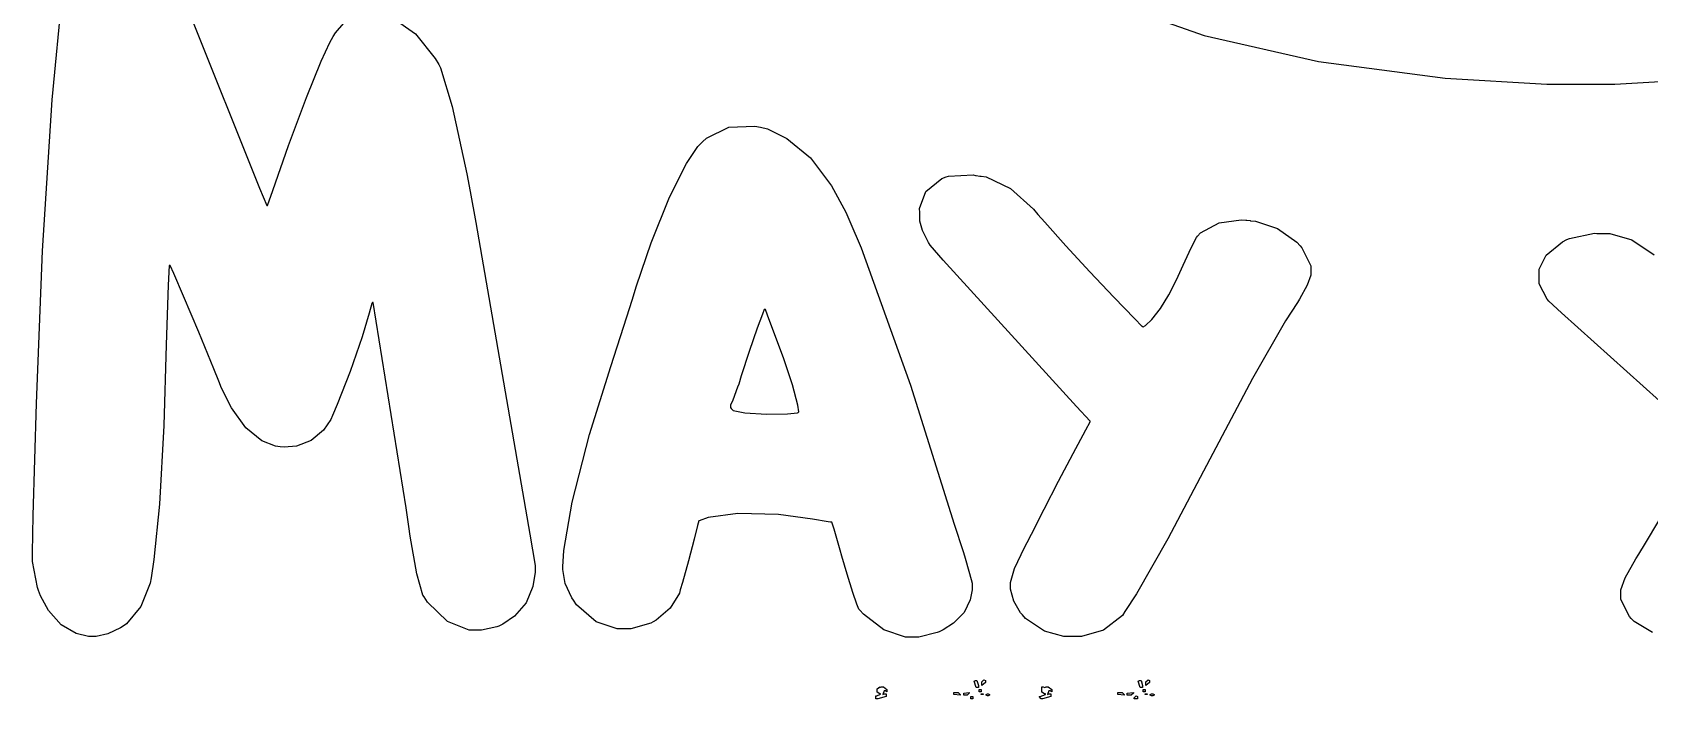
# Model space of a CAD drawing. Extents: x 97 to 264, y 28 to 329.
# Drawn here: x 98.8 to 180.6, y 210 to 243.7 of the extents above; entities that cross this region are included whole.
import ezdxf

# ---------------------------------------------------------------- set-up
doc = ezdxf.new("R2010")
doc.units = 0
doc.header["$MEASUREMENT"] = 0

msp = doc.modelspace()

# ---------------------------------------------------------------- linework, layer by layer
at = {"color": 7}
for points in [[(117.086, 244.387), (118.215, 243.589), (119.203, 242.35), (119.379, 242.042), (119.476, 241.875), (120.067, 239.916), (120.799, 236.511), (120.967, 235.62), (121.249, 234.05), (123.983, 218.291), (124.248, 216.712), (124.248, 216.686), (124.248, 216.626), (124.248, 216.606), (124.254, 216.368), (124.145, 215.652), (123.793, 214.821), (123.21, 214.142), (122.626, 213.736), (122.414, 213.643), (122.316, 213.599), (121.543, 213.431), (121.285, 213.431), (120.922, 213.431), (119.83, 213.881), (118.816, 214.86), (118.64, 215.124), (118.586, 215.212), (118.277, 216.285), (117.934, 218.185), (117.864, 218.686), (117.731, 219.622), (116.213, 229.068), (116.064, 230.011), (116.028, 230.011), (116.002, 229.95), (115.867, 229.467), (115.513, 228.265), (114.912, 226.509), (114.257, 224.842), (114.017, 224.296), (113.931, 224.098), (113.555, 223.552), (112.932, 223.027), (112.191, 222.739), (111.572, 222.684), (111.372, 222.709), (111.136, 222.735), (110.45, 223.004), (109.634, 223.667), (108.911, 224.678), (108.406, 225.68), (108.267, 226.024), (108.019, 226.645), (107.261, 228.498), (106.489, 230.329), (105.989, 231.472), (105.806, 231.873), (105.797, 231.881), (105.797, 231.881), (105.771, 231.881), (105.763, 231.881), (105.709, 230.878), (105.609, 227.864), (105.489, 223.793), (105.275, 219.817), (104.995, 217.005), (104.845, 216.076), (104.801, 215.812), (104.325, 214.635), (103.601, 213.757), (103.434, 213.643), (103.31, 213.555), (102.658, 213.246), (102.076, 213.114), (101.883, 213.114), (101.677, 213.114), (101.061, 213.265), (100.312, 213.709), (99.669, 214.438), (99.263, 215.181), (99.166, 215.441), (99.113, 215.591), (98.848, 216.909), (98.848, 217.347), (98.895, 219.233), (99.053, 224.893), (99.359, 232.627), (99.85, 240.262), (100.371, 245.705)], [(153.022, 245.274), (158.06, 243.516), (163.842, 242.188), (170.232, 241.347), (175.379, 241.053), (177.094, 241.053), (178.809, 241.053), (183.956, 241.347), (190.346, 242.188), (196.128, 243.516), (201.166, 245.274)], [(106.812, 244.581), (110.331, 235.788), (110.702, 234.914), (110.702, 234.914), (110.727, 234.914), (110.736, 234.914), (110.996, 235.675), (111.795, 237.946), (112.699, 240.374), (113.45, 242.208), (113.885, 243.151), (114.053, 243.453), (114.161, 243.637), (114.592, 244.129)], [(182.713, 223.547), (176.123, 229.482), (175.471, 230.081), (175.391, 230.179), (174.978, 230.952), (174.978, 231.21), (174.978, 231.272), (174.978, 231.413), (174.978, 231.458), (174.978, 231.695), (175.339, 232.402), (176.159, 233.072), (176.389, 233.186), (176.512, 233.248), (177.782, 233.513), (177.906, 233.503), (177.906, 233.503), (177.976, 233.503), (178.135, 233.503), (178.189, 233.503), (178.557, 233.503), (179.664, 233.17), (180.799, 232.41)], [(180.713, 213.316), (179.783, 213.872), (179.634, 214.03), (179.546, 214.128), (179.105, 214.981), (179.105, 215.265), (179.105, 215.47), (179.338, 216.086), (179.873, 217.047), (180.023, 217.275), (180.358, 217.84), (181.699, 220.099)]]:
    msp.add_lwpolyline(points, dxfattribs=at)
for points in [[(135.643, 238.867), (135.989, 238.782), (136.973, 238.307), (138.165, 237.319), (139.224, 235.914), (139.956, 234.571), (140.159, 234.104), (140.732, 232.763), (143.214, 225.828), (145.433, 218.802), (145.874, 217.417), (145.944, 217.197), (146.208, 216.311), (146.333, 215.819), (146.333, 215.653), (146.338, 215.482), (146.242, 214.963), (145.926, 214.336), (145.399, 213.793), (144.865, 213.447), (144.675, 213.36), (144.569, 213.316), (143.643, 213.078), (143.334, 213.078), (142.969, 213.078), (141.873, 213.449), (140.837, 214.242), (140.652, 214.453), (140.617, 214.497), (140.512, 214.744), (140.304, 215.349), (140.021, 216.265), (139.752, 217.183), (139.664, 217.488), (139.602, 217.718), (139.355, 218.538), (139.244, 218.899), (139.207, 218.899), (139.171, 218.899), (139.055, 218.908), (138.268, 219.049), (136.555, 219.279), (134.492, 219.335), (132.996, 219.142), (132.538, 218.969), (132.519, 218.969), (132.464, 218.732), (132.287, 218.044), (131.997, 216.946), (131.692, 215.844), (131.586, 215.477), (131.542, 215.31), (131.083, 214.547), (130.377, 213.942), (130.211, 213.854), (130.095, 213.793), (129.096, 213.501), (128.764, 213.501), (128.405, 213.501), (127.331, 213.867), (126.347, 214.711), (126.188, 214.948), (126.1, 215.08), (125.778, 215.795), (125.65, 216.509), (125.659, 216.642), (125.707, 217.463), (126.119, 219.909), (126.994, 223.326), (128.075, 226.771), (128.893, 229.278), (129.153, 230.117), (129.376, 230.85), (130.116, 233.026), (131.039, 235.339), (131.91, 237.043), (132.479, 237.889), (132.715, 238.125), (132.908, 238.319), (134.046, 238.88), (135.36, 238.928), (135.643, 238.867)], [(146.509, 236.431), (146.535, 236.423), (146.727, 236.397), (146.792, 236.397), (147.046, 236.353), (148.271, 235.771), (149.427, 234.731), (149.648, 234.457), (150.001, 234.062), (151.065, 232.88), (152.276, 231.555), (153.487, 230.27), (154.548, 229.175), (154.905, 228.812), (154.922, 228.812), (154.976, 228.776), (154.976, 228.776), (155.099, 228.843), (155.422, 229.139), (155.856, 229.702), (156.27, 230.396), (156.656, 231.15), (157.001, 231.894), (157.302, 232.558), (157.546, 233.07), (157.67, 233.3), (157.728, 233.363), (157.876, 233.522), (158.824, 234.033), (159.931, 234.192), (160.161, 234.174), (160.222, 234.174), (160.38, 234.148), (160.408, 234.138), (160.645, 234.112), (161.765, 233.741), (162.745, 233.055), (162.913, 232.869), (163.001, 232.763), (163.442, 231.863), (163.442, 231.563), (163.442, 231.393), (163.266, 230.881), (162.877, 230.171), (162.771, 230.011), (162.163, 229.077), (160.502, 226.167), (158.347, 222.079), (156.228, 218.051), (154.641, 215.273), (154.058, 214.383), (153.925, 214.18), (152.968, 213.444), (151.853, 213.114), (151.482, 213.114), (151.438, 213.114), (151.339, 213.114), (151.306, 213.114), (150.975, 213.114), (149.983, 213.384), (149.031, 214.022), (148.872, 214.206), (148.775, 214.313), (148.439, 214.9), (148.281, 215.503), (148.273, 215.617), (148.273, 215.85), (148.483, 216.549), (148.977, 217.621), (149.119, 217.876), (149.331, 218.295), (149.972, 219.549), (150.706, 220.967), (151.441, 222.366), (152.08, 223.576), (152.294, 223.978), (152.294, 224.014), (151.605, 224.747), (144.877, 232.154), (144.216, 232.904), (144.128, 233.036), (143.819, 233.645), (143.687, 234.122), (143.687, 234.28), (143.687, 234.351), (143.687, 234.509), (143.687, 234.561), (143.677, 234.756), (144, 235.621), (144.797, 236.273), (145.028, 236.361), (145.142, 236.397), (146.385, 236.459), (146.509, 236.431)], [(134.126, 224.719), (134.126, 224.703), (134.162, 224.649), (134.162, 224.649), (134.267, 224.544), (134.844, 224.429), (135.946, 224.359), (137.003, 224.382), (137.503, 224.42), (137.547, 224.437), (137.583, 224.473), (137.521, 224.82), (137.254, 225.844), (136.802, 227.211), (136.318, 228.506), (135.99, 229.369), (135.89, 229.658), (135.89, 229.658), (135.864, 229.658), (135.855, 229.658), (135.826, 229.658), (135.739, 229.421), (135.467, 228.71), (135.06, 227.531), (134.67, 226.297), (134.549, 225.884), (134.487, 225.717), (134.244, 225.076), (134.126, 224.809), (134.126, 224.719)]]:
    msp.add_lwpolyline(points, close=True, dxfattribs=at)
at = {"color": 32}
for points in [[(146.439, 210.855), (146.509, 210.891), (146.579, 210.891), (146.649, 210.644), (146.649, 210.538), (146.543, 210.538), (146.439, 210.855)], [(146.932, 210.925), (147.002, 210.891), (147.002, 210.785), (146.826, 210.644), (146.826, 210.821), (146.932, 210.925)], [(154.729, 210.855), (154.799, 210.891), (154.869, 210.891), (154.94, 210.644), (154.94, 210.538), (154.833, 210.538), (154.729, 210.855)], [(155.222, 210.925), (155.292, 210.891), (155.292, 210.785), (155.116, 210.644), (155.116, 210.821), (155.222, 210.925)], [(141.676, 210.572), (141.676, 210.538), (141.746, 210.572), (141.853, 210.572), (142.029, 210.432), (142.029, 210.326), (141.957, 210.362), (141.887, 210.362), (141.817, 210.185), (141.887, 210.22), (141.993, 210.22), (141.993, 210.079), (141.57, 209.973), (141.464, 209.973), (141.464, 210.115), (141.525, 210.115), (141.71, 210.193), (141.71, 210.22), (141.666, 210.22), (141.534, 210.3), (141.534, 210.326), (141.534, 210.468), (141.676, 210.572)], [(145.451, 210.292), (145.627, 210.292), (145.733, 210.185), (145.733, 210.149), (145.415, 210.185), (145.415, 210.292), (145.451, 210.292)], [(146.19, 210.292), (146.19, 210.256), (146.086, 210.149), (145.91, 210.149), (145.91, 210.256), (146.19, 210.292)], [(146.262, 210.079), (146.367, 210.079), (146.367, 209.973), (146.262, 209.973), (146.262, 210.079)], [(146.685, 210.432), (146.792, 210.432), (146.792, 210.326), (146.685, 210.326), (146.685, 210.432)], [(146.792, 210.22), (146.896, 210.22), (146.896, 210.185), (146.792, 210.185), (146.792, 210.22)], [(147.144, 210.22), (147.215, 210.185), (147.215, 210.149), (147.144, 210.115), (147.108, 210.115), (147.038, 210.149), (147.038, 210.185), (147.108, 210.22), (147.144, 210.22)], [(149.86, 210.572), (149.931, 210.572), (150.001, 210.538), (150.071, 210.572), (150.177, 210.572), (150.354, 210.432), (150.354, 210.326), (150.283, 210.362), (150.213, 210.362), (150.143, 210.185), (150.213, 210.22), (150.319, 210.22), (150.319, 210.079), (149.895, 209.973), (149.824, 209.973), (149.718, 210.079), (149.771, 210.089), (150.037, 210.188), (150.037, 210.22), (149.993, 210.22), (149.86, 210.3), (149.86, 210.326), (149.86, 210.572)], [(153.741, 210.292), (153.917, 210.292), (154.023, 210.185), (154.023, 210.149), (153.705, 210.185), (153.705, 210.292), (153.741, 210.292)], [(154.481, 210.292), (154.481, 210.256), (154.376, 210.149), (154.164, 210.149), (154.164, 210.256), (154.481, 210.292)], [(154.623, 210.115), (154.693, 210.079), (154.693, 209.973), (154.517, 209.973), (154.517, 210.009), (154.623, 210.115)], [(154.976, 210.432), (155.082, 210.432), (155.082, 210.326), (154.976, 210.326), (154.976, 210.432)], [(155.082, 210.22), (155.186, 210.22), (155.186, 210.185), (155.082, 210.185), (155.082, 210.22)], [(155.469, 210.22), (155.539, 210.185), (155.539, 210.149), (155.469, 210.115), (155.399, 210.115), (155.328, 210.149), (155.328, 210.185), (155.399, 210.22), (155.469, 210.22)]]:
    msp.add_lwpolyline(points, close=True, dxfattribs=at)

doc.saveas('drawing.dxf')
